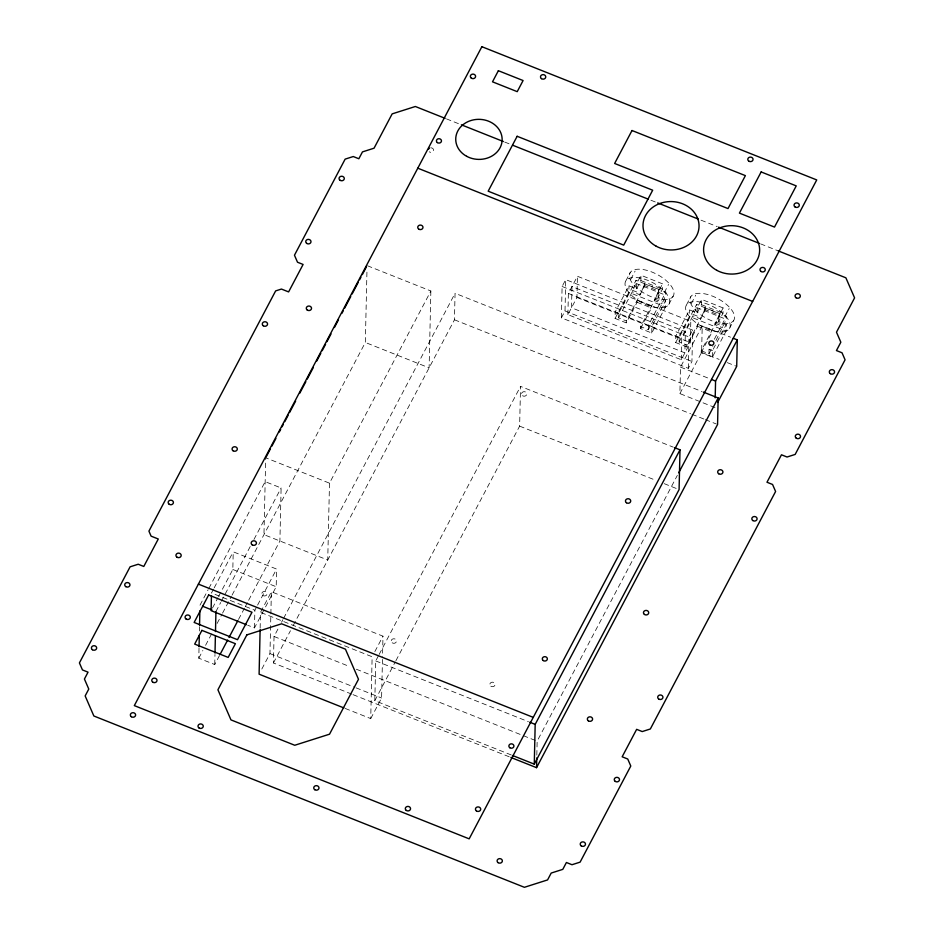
<?xml version="1.0" encoding="UTF-8"?>
<svg xmlns="http://www.w3.org/2000/svg" width="934" height="934" viewBox="0 0 934 934"><rect width="100%" height="100%" fill="white"/><g stroke="black" fill="none" stroke-linecap="round" stroke-linejoin="round"><path stroke-width="0.7" stroke-dasharray="4.67 3.5" d="M219.49 655.528L214.738 664.541L198.79 658.19L199.024 648.161M199.409 630.975L199.514 626.679M214.738 664.541L214.972 654.512M218.568 596.499L232.823 569.471L233.22 551.807L276.592 569.063L276.195 586.727L254.468 627.905L247.697 625.208M254.468 627.905L254.877 610.241L256.908 606.376M260.142 628.173L260.504 612.354L271.374 591.759L382.987 636.171L382.496 657.746M261.824 669.048L269.961 653.602L271.374 591.759M351.698 694.114L273.44 662.977L274.036 636.474L278.799 627.45M208.819 588.455L265.163 481.64L281.111 487.98L279.908 540.984L248 601.473M329.492 483.17L327.741 560.026L263.96 534.645L265.711 457.788L329.492 483.17L430.866 290.988L367.074 265.606M232.064 595.133L365.334 342.463L366.98 269.949M345.171 708.439L370.728 718.596L372.129 656.765L260.504 612.354M511.307 754.987L374.814 700.675L375.725 660.922L378.445 655.773M370.728 718.596L381.586 698.013L382.461 659.182M430.866 290.988L429.115 367.844L365.334 342.463M293.171 625.558L454.461 319.79L455.056 293.288L701.971 391.533M395.899 660.723L519.631 426.126L520.542 386.384L673.239 447.141M536.828 755.116L537.143 741.164L677.337 475.383M561.392 317.84L562.105 286.481L565.724 279.616L692.643 330.111L691.931 361.481L688.311 368.335L561.392 317.84L565.012 310.975L565.724 279.616M567.895 314.63L568.374 293.428L577.422 276.277L690.798 321.378L690.319 342.58L681.271 359.742L567.895 314.63L576.943 297.479L577.422 276.277M640.596 328.57L651.453 307.987L651.5 306.037L637.14 300.328L637.105 302.277L626.235 322.86L615.074 318.424L615.226 311.886L628.979 285.804L636.556 288.816L640.899 280.585L641.028 275.285L662.545 283.843L662.428 289.143L658.085 297.386L665.662 300.398L665.51 306.936L651.757 333.018L640.596 328.57L640.631 326.631L658.739 292.307L658.797 289.482L644.448 283.773L643.666 287.976M626.235 322.86L626.282 320.922L618.553 317.84L618.658 313.252L636.031 280.305L665.849 292.167L665.779 295.261L662.124 303.62L648.371 329.702L640.631 326.631M615.074 318.424L628.839 292.342L628.979 285.804M618.553 317.84L632.306 291.758L635.961 283.399L636.031 280.305M636.556 288.816L636.673 283.516L641.028 275.285M643.689 286.469L640.035 294.84L632.306 291.758M644.448 283.773L644.39 286.598L626.282 320.922M648.371 329.702L648.476 325.114L665.849 292.167M651.757 333.018L651.897 326.48L665.662 300.398M658.05 292.179L654.395 300.55L662.124 303.62M658.015 293.685L658.797 289.482M658.085 297.386L658.201 292.085L662.545 283.843M701.189 352.678L712.047 332.095L712.093 330.146L697.733 324.437L697.698 326.386L686.829 346.969L675.667 342.533L675.819 335.995L689.572 309.913L697.149 312.925L701.492 304.694L701.621 299.394L723.138 307.951L723.021 313.252L718.678 321.494L726.255 324.507L726.103 331.045L712.35 357.127L701.189 352.678L701.224 350.74L719.332 316.416L719.39 313.591L705.042 307.881L704.259 312.084M686.829 346.969L686.875 345.031L679.146 341.949L679.251 337.361L696.624 304.414L726.442 316.276L726.372 319.37L715.514 341.4M714.977 407.563L679.894 393.611L680.501 367.109L702.216 325.931L730.551 337.197M681.271 359.742L681.75 338.54L690.798 321.378M675.667 342.533L689.432 316.451L689.572 309.913M688.311 368.335L689.023 336.976L692.643 330.111M679.146 341.949L692.9 315.867L696.554 307.508L696.624 304.414M697.149 312.925L697.266 307.625L701.621 299.394M704.294 310.578L700.628 318.949L692.9 315.867M679.894 393.611L701.621 352.433L702.216 325.931M705.042 307.881L704.983 310.707L686.875 345.031M701.224 350.74L708.964 353.823L709.069 349.223L710.377 346.736M712.35 357.127L712.49 350.589L726.255 324.507M723.138 307.951L715.024 323.152L714.989 324.658L722.718 327.741M718.608 317.793L719.39 313.591M718.678 321.494L718.795 316.194M199.993 605.185L208.142 589.739M213.536 589.12L211.504 592.985L254.877 610.241M214.213 587.836L233.22 551.807M212.462 608.081L217.891 597.783M215.941 611.536L220.693 602.523M221.37 601.239L250.569 545.9M253.955 539.467L281.111 487.98M198.79 658.19L202.865 650.473M205.585 645.324L211.691 633.742M217.12 623.445L221.872 614.432M222.549 613.148L231.375 596.417M238.497 619.487L244.615 607.906M245.292 606.621L247.323 602.757M257.586 605.092L276.592 569.063M281.531 622.289L282.885 619.709M283.574 618.413L455.056 293.288M273.44 662.977L290.451 630.719M374.838 651.617L382.987 636.171M379.122 654.477L520.542 386.384M374.814 700.675L395.21 662.008M625.838 280.877L630.181 272.646M630.742 279.371L635.085 271.129M664.226 292.692L668.569 284.461M668.826 304.437L673.169 296.206A24.517 11.36 27.8 0 0 646.165 270.171A24.517 11.36 27.8 0 0 635.692 286.89A24.517 11.36 27.8 0 0 673.169 296.206M686.432 304.986L690.775 296.755M691.335 303.48L695.678 295.249M724.819 316.801L729.162 308.57M714.312 339.287L726.442 316.276M708.964 353.823L712.887 346.362M729.419 328.546L733.762 320.315A24.517 11.36 27.8 0 0 706.758 294.28A24.517 11.36 27.8 0 0 696.285 310.999A24.517 11.36 27.8 0 0 733.762 320.315M665.51 306.936L664.868 307.239A24.517 11.36 27.8 0 1 629.446 293.136L627.858 291.151A24.517 11.36 27.8 0 1 647.612 280.293A24.517 11.36 27.8 0 1 666.526 306.539L665.51 306.936L628.839 292.342M726.103 331.045L725.461 331.348A24.517 11.36 27.8 0 1 690.039 317.245L688.451 315.26A24.517 11.36 27.8 0 1 708.206 304.402A24.517 11.36 27.8 0 1 727.119 330.648L726.103 331.045L689.432 316.451M446.487 118.887L460.03 124.28M504.71 142.05L510.116 144.21M650.928 200.226L656.345 202.386M701.014 220.167L717.265 226.623M760.591 243.867L778.185 250.872M640.899 280.585L662.428 289.143M701.492 304.694L723.021 313.252M643.724 285.15L658.073 290.859M704.318 309.259L718.666 314.968M635.961 283.399L665.779 295.261M696.554 307.508L726.372 319.37M632.341 290.264L640.07 293.334M654.43 299.043L662.159 302.126M692.935 314.373L700.663 317.443M715.024 323.152L722.753 326.235M637.105 302.277L651.453 307.987M697.698 326.386L712.047 332.095M562.105 286.481L689.023 336.976M615.226 311.886L618.658 313.252M648.476 325.114L651.897 326.48M675.819 335.995L679.251 337.361M709.069 349.223L712.49 350.589M568.374 293.428L681.75 338.54M576.943 297.479L690.319 342.58M701.621 352.433L719.157 359.403M727.259 362.626L736.704 366.385M565.012 310.975L691.931 361.481M680.501 367.109L710.179 378.924M454.461 319.79L690.576 413.739M691.931 414.276L704.073 419.109M705.415 419.646L716.215 423.943M519.631 426.126L656.123 480.438M664.226 483.66L679.088 489.579M232.823 569.471L276.195 586.727M375.725 660.922L528.422 721.69M274.036 636.474L349.596 666.537M356.344 669.223L535.801 740.627M269.961 653.602L354.687 687.307M356.029 687.844L381.586 698.013M353.04 694.651L509.555 756.925M430.691 147.817A2.627 2.265 1.3 0 1 433.458 150.748A2.627 2.265 1.3 0 1 429.278 151.822M571.993 286.563L571.515 307.765L684.891 352.877L685.369 331.675L571.993 286.563M490.817 686.186A2.627 2.265 1.3 0 0 495.078 684.82A2.627 2.265 1.3 0 0 491.564 682.31A2.627 2.265 1.3 0 0 490.817 686.186M262.793 595.46A2.627 2.265 1.3 0 0 267.054 594.094A2.627 2.265 1.3 0 0 263.54 591.584A2.627 2.265 1.3 0 0 262.793 595.46M392.175 642.779A2.627 2.265 1.3 0 0 396.436 641.424A2.627 2.265 1.3 0 0 392.922 638.903A2.627 2.265 1.3 0 0 392.175 642.779M522.503 395.689A2.627 2.265 1.3 0 0 526.764 394.335A2.627 2.265 1.3 0 0 523.25 391.813A2.627 2.265 1.3 0 0 522.503 395.689"/><path stroke-width="1.4" d="M199.059 646.725L199.316 635.272M199.549 625.243L199.864 610.918M211.446 595.705L211.096 610.649L246.343 624.671M215.007 653.076L215.392 635.891M215.485 631.582L215.941 611.536M260.119 629.609L259.103 674.185L343.829 707.902M512.649 755.524L534.271 764.129L535.182 724.375L679.999 449.826L674.593 447.678M510.91 757.462L536.548 767.666L536.77 757.894M679.999 449.826L679.088 489.579L534.271 764.129M715.199 397.802L715.572 381.06L737.3 339.883L733.248 338.271M703.325 392.07L718.164 397.977L717.569 424.48L536.548 767.666M737.3 339.883L736.704 366.385L717.697 402.426M265.711 457.788L270.475 448.764M271.829 446.183L275.915 438.443M279.313 431.987L280.679 429.418M282.033 426.838L283.399 424.258M284.753 421.678L288.162 415.221M289.517 412.641L295.646 401.036M299.721 393.296L305.85 381.691M307.204 379.111L313.334 367.506M316.731 361.049L320.817 353.309M322.172 350.729L325.581 344.284M326.935 341.704L331.021 333.963M334.419 327.519L338.505 319.778M341.902 313.334L343.268 310.753M344.623 308.173L350.752 296.557M352.106 293.976L358.236 282.372M359.59 279.791L360.956 277.211M362.322 274.631L366.397 266.89M220.167 654.244L227.639 640.082M228.993 637.513L237.82 620.783M678.691 472.802L718.164 397.977M445.133 118.349L415.35 106.499L392.163 113.878L374.055 148.202L362.462 151.892L358.843 158.757L353.262 156.538L345.148 159.119L294.467 255.215L297.514 262.232L303.095 264.45L288.606 291.91L281.438 289.061L275.635 290.906L148.926 531.131L151.098 536.151L158.278 539L143.789 566.459L138.209 564.241L130.095 566.821L79.413 662.918L82.461 669.935L88.041 672.165L84.422 679.03L88.777 689.059L85.157 695.923L93.855 715.993L524.394 887.3L547.581 879.921L551.2 873.056L562.793 869.367L566.413 862.502L571.993 864.721L580.107 862.14L630.789 766.043L627.741 759.015L622.161 756.797L636.649 729.337L642.23 731.567L650.344 728.975L775.605 491.494L772.558 484.466L766.977 482.248L781.466 454.788L787.047 457.018L795.161 454.426L845.072 359.812L842.024 352.783L836.444 350.565L840.834 342.229L836.49 332.189L854.587 297.876L845.877 277.807L778.185 250.872M461.384 124.817L503.356 141.513M512.824 145.284L648.219 199.152M657.688 202.923L698.305 219.081M718.62 227.16L759.237 243.33M417.79 168.19L752.652 301.425M711.533 379.461L715.572 381.06M198.393 584.124L533.256 717.37M529.776 722.227L535.182 724.375M202.655 606.248L211.96 609.949M428.554 149.125A2.627 2.265 1.3 0 1 429.418 148.226M481.874 46.7L134.321 705.614L469.172 838.849L816.736 179.935L481.874 46.7M208.632 594.981L194.144 622.441L237.516 639.697L251.993 612.237L208.632 594.981M201.919 630.368L194.681 644.098L228.165 657.419L235.403 643.701L201.919 630.368M498.371 70.704L492.51 81.818L517.226 91.66L523.087 80.534L498.371 70.704M246.868 634.875L217.914 689.782L230.967 719.892L294.747 745.262L329.527 734.194L358.493 679.287L345.44 649.177L281.648 623.795L246.868 634.875M517.144 136.282L488.178 191.19L623.714 245.128L652.679 190.209L517.144 136.282M632.014 130.515L614.63 163.462L728.006 208.574L745.39 175.627L632.014 130.515M761.152 171.938L739.424 213.115L774.508 227.079L796.235 185.889L761.152 171.938M718.643 473.725A2.627 2.265 1.3 0 0 722.904 472.37A2.627 2.265 1.3 0 0 719.39 469.849A2.627 2.265 1.3 0 0 718.643 473.725M233.021 450.737A2.627 2.265 1.3 0 0 237.283 449.382A2.627 2.265 1.3 0 0 233.769 446.872A2.627 2.265 1.3 0 0 233.021 450.737M644.425 614.432A2.627 2.265 1.3 0 0 648.686 613.078A2.627 2.265 1.3 0 0 645.161 610.556A2.627 2.265 1.3 0 0 644.425 614.432M307.239 310.03A2.627 2.265 1.3 0 0 311.501 308.675A2.627 2.265 1.3 0 0 307.987 306.165A2.627 2.265 1.3 0 0 307.239 310.03M263.26 325.756A2.627 2.265 1.3 0 0 267.521 324.39A2.627 2.265 1.3 0 0 264.007 321.88A2.627 2.265 1.3 0 0 263.26 325.756M169.124 504.208A2.627 2.265 1.3 0 0 173.385 502.854A2.627 2.265 1.3 0 0 169.871 500.332A2.627 2.265 1.3 0 0 169.124 504.208M658.657 698.982A2.627 2.265 1.3 0 0 662.918 697.628A2.627 2.265 1.3 0 0 659.404 695.118A2.627 2.265 1.3 0 0 658.657 698.982M306.702 243.389A2.627 2.265 1.3 0 0 310.964 242.034A2.627 2.265 1.3 0 0 307.449 239.513A2.627 2.265 1.3 0 0 306.702 243.389M615.214 781.349A2.627 2.265 1.3 0 0 619.476 779.995A2.627 2.265 1.3 0 0 615.961 777.485A2.627 2.265 1.3 0 0 615.214 781.349M581.182 845.865A2.627 2.265 1.3 0 0 585.443 844.511A2.627 2.265 1.3 0 0 581.929 842.001A2.627 2.265 1.3 0 0 581.182 845.865M314.7 789.662A2.627 2.265 1.3 0 0 318.961 788.308A2.627 2.265 1.3 0 0 315.435 785.786A2.627 2.265 1.3 0 0 314.7 789.662M125.681 586.575A2.627 2.265 1.3 0 0 129.943 585.221A2.627 2.265 1.3 0 0 126.429 582.699A2.627 2.265 1.3 0 0 125.681 586.575M92.373 649.714A2.627 2.265 1.3 0 0 96.634 648.359A2.627 2.265 1.3 0 0 93.12 645.849A2.627 2.265 1.3 0 0 92.373 649.714M830.268 373.647A2.627 2.265 1.3 0 0 834.529 372.292A2.627 2.265 1.3 0 0 831.015 369.771A2.627 2.265 1.3 0 0 830.268 373.647M340.011 180.239A2.627 2.265 1.3 0 0 344.272 178.884A2.627 2.265 1.3 0 0 340.758 176.374A2.627 2.265 1.3 0 0 340.011 180.239M498.067 862.631A2.627 2.265 1.3 0 0 502.329 861.265A2.627 2.265 1.3 0 0 498.814 858.755A2.627 2.265 1.3 0 0 498.067 862.631M131.32 716.705A2.627 2.265 1.3 0 0 135.582 715.339A2.627 2.265 1.3 0 0 132.068 712.829A2.627 2.265 1.3 0 0 131.32 716.705M752.792 520.53A2.627 2.265 1.3 0 0 757.054 519.176A2.627 2.265 1.3 0 0 753.54 516.654A2.627 2.265 1.3 0 0 752.792 520.53M796.037 297.748A2.627 2.265 1.3 0 0 800.286 296.382A2.627 2.265 1.3 0 0 796.772 293.871A2.627 2.265 1.3 0 0 796.037 297.748M796.235 438.163A2.627 2.265 1.3 0 0 800.496 436.808A2.627 2.265 1.3 0 0 796.982 434.298A2.627 2.265 1.3 0 0 796.235 438.163M588.303 720.814A2.627 2.265 1.3 0 0 592.565 719.46A2.627 2.265 1.3 0 0 589.05 716.95A2.627 2.265 1.3 0 0 588.303 720.814M176.911 557.131A2.627 2.265 1.3 0 0 181.161 555.777A2.627 2.265 1.3 0 0 177.647 553.255A2.627 2.265 1.3 0 0 176.911 557.131M760.976 271.432A2.627 2.265 1.3 0 0 765.238 270.078A2.627 2.265 1.3 0 0 761.712 267.556A2.627 2.265 1.3 0 0 760.976 271.432M795.009 206.916A2.627 2.265 1.3 0 0 799.259 205.562A2.627 2.265 1.3 0 0 795.745 203.04A2.627 2.265 1.3 0 0 795.009 206.916M471.308 78.117A2.627 2.265 1.3 0 0 475.569 76.763A2.627 2.265 1.3 0 0 472.055 74.241A2.627 2.265 1.3 0 0 471.308 78.117M656.205 246.214A28.02 24.191 1.3 0 0 699.029 226.74A28.02 24.191 1.3 0 0 657.84 204.336A28.02 24.191 1.3 0 0 656.205 246.214M418.689 229.075A2.627 2.265 1.3 0 0 422.95 227.721A2.627 2.265 1.3 0 0 419.436 225.211A2.627 2.265 1.3 0 0 418.689 229.075M709.758 344.809A2.533 2.195 1.3 0 0 713.868 343.502A2.533 2.195 1.3 0 0 710.47 341.073A2.533 2.195 1.3 0 0 709.758 344.809M626.422 502.737A2.627 2.265 1.3 0 0 630.684 501.383A2.627 2.265 1.3 0 0 627.169 498.861A2.627 2.265 1.3 0 0 626.422 502.737M543.214 660.536A2.533 2.195 1.3 0 0 547.324 659.229A2.533 2.195 1.3 0 0 543.938 656.8A2.533 2.195 1.3 0 0 543.214 660.536M252.145 544.814A2.627 2.265 1.3 0 0 256.406 543.46A2.627 2.265 1.3 0 0 252.892 540.938A2.627 2.265 1.3 0 0 252.145 544.814M716.798 270.323A28.02 24.191 1.3 0 0 759.622 250.849A28.02 24.191 1.3 0 0 718.433 228.445A28.02 24.191 1.3 0 0 716.798 270.323M509.777 747.714A2.533 2.195 1.3 0 0 513.887 746.406A2.533 2.195 1.3 0 0 510.489 743.978A2.533 2.195 1.3 0 0 509.777 747.714M476.41 810.922A2.627 2.265 1.3 0 0 480.671 809.568A2.627 2.265 1.3 0 0 477.157 807.046A2.627 2.265 1.3 0 0 476.41 810.922M186.018 618.973A2.627 2.265 1.3 0 0 190.279 617.619A2.627 2.265 1.3 0 0 186.765 615.109A2.627 2.265 1.3 0 0 186.018 618.973M152.709 682.124A2.627 2.265 1.3 0 0 156.97 680.769A2.627 2.265 1.3 0 0 153.456 678.259A2.627 2.265 1.3 0 0 152.709 682.124M198.965 727.936A2.627 2.265 1.3 0 0 203.227 726.582A2.627 2.265 1.3 0 0 199.713 724.06A2.627 2.265 1.3 0 0 198.965 727.936M406.255 810.408A2.627 2.265 1.3 0 0 410.516 809.054A2.627 2.265 1.3 0 0 407.002 806.544A2.627 2.265 1.3 0 0 406.255 810.408M466.673 156.305A23.21 20.034 1.3 0 0 502.13 140.17A23.21 20.034 1.3 0 0 468.016 121.63A23.21 20.034 1.3 0 0 466.673 156.305M748.753 161.103A2.627 2.265 1.3 0 0 753.014 159.749A2.627 2.265 1.3 0 0 749.5 157.239A2.627 2.265 1.3 0 0 748.753 161.103M541.451 78.631A2.627 2.265 1.3 0 0 545.713 77.265A2.627 2.265 1.3 0 0 542.199 74.755A2.627 2.265 1.3 0 0 541.451 78.631M437.334 142.575A2.533 2.195 1.3 0 0 441.443 141.267A2.533 2.195 1.3 0 0 438.046 138.839A2.533 2.195 1.3 0 0 437.334 142.575"/></g></svg>
